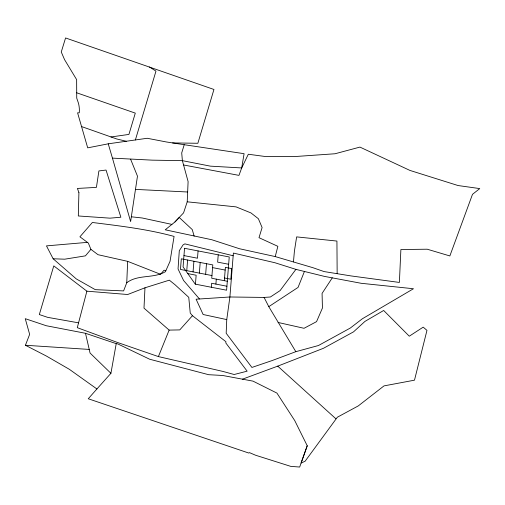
<?xml version="1.0" encoding="UTF-8"?>
<svg xmlns="http://www.w3.org/2000/svg" width="505" height="505" viewBox="0 0 505 505"><rect width="100%" height="100%" fill="white"/><g stroke="black" fill="none" stroke-linecap="round" stroke-linejoin="round"><path stroke-width="0.76" d="M126.755 282.731L127.664 261.35L98.014 254.697L90.906 249.337L88.324 243.038L79.923 236.801L92.371 222.478C119.754 225.918 147.416 229.131 174.073 236.416L170.052 261.306L165.4 271.709C153.671 278.773 138.035 274.152 126.755 282.731L123.605 290.918L95.249 289.649L76.28 278.905L53.145 258.775L46.46 245.884L87.409 242.362M226.751 319.596L226.177 333.256L251.907 367.444L272.018 360.602L295.829 351.676L318.466 345.515L350.306 328.042L362.369 318.762L413.469 288.74L361.214 283.299L324.406 276.386L295.905 269.367L275.004 262.764L233.386 253.062L229.901 296.984L226.751 319.596L203.13 314.508L196.098 299.206L229.901 296.984L264.083 297.426L270.377 297.003L280.073 290.621L295.905 269.367M172.596 142.921L197.859 143.275L213.95 89.467L65.574 37.957L61.263 52.002L64.589 59.697L76.64 79.62L76.728 98.121L78.515 103.367A38.86 31.278 23.6 0 1 79.323 112.104L79.253 112.817L77.581 112.817L87.7 147.845L108.24 143.818L112.451 158.128L152.169 160.148L182.387 160.659L210.383 166.145L241.693 167.95L248.321 154.24L264.405 156.398L294.396 156.588L335.023 153.76L359.939 147.094L409.946 170.425L458.041 185.537L479.75 188.592L472.491 194.343L449.854 255.947L427.224 249.211L400.888 249.539L399.386 282.434L351.044 275.926L324.04 271.564L312.974 267.713L275.225 256.578L239.547 248.757L211.885 239.761L165.23 229.8L174.964 221.935L183.574 212.87L187.216 201.817L188.106 181.579L182.387 160.659L181.712 152.933L184.23 144.708L244.092 153.684L241.693 167.95L238.972 175.38L183.751 165.009M144.973 287.8L143.994 308.132L169.137 330.1L179.761 329.904L192.462 315.701L190.246 313.075L188.763 297.331L175.027 284.732L169.333 280.161L144.973 287.8L127.677 294.516L86.892 291.177L53.782 265.882L39.321 314.558L47.672 317.355L78.565 322.84M186.762 270.661L187.607 260.031M193.061 271.886L193.901 261.255M195.435 284.17L196.148 275.225L187.803 273.603M198.074 250.922L197.493 258.219L183.965 255.593M199.355 273.104L200.201 262.474M205.655 274.329L206.494 263.698M211.33 287.25L211.645 283.267L226.915 286.228M215.906 284.094L216.298 279.132M218.223 254.829L217.642 262.127L228.658 264.267M224.327 280.692L225.388 267.366L231.681 268.584L230.842 279.214L224.542 277.99M293.468 261.868L294.402 251.269L296.631 236.889L336.93 241.062L337.157 273.609M130.618 159.233L137.474 176.157L130.618 221.581L112.451 158.128M110.917 373.309L116.219 343.646L85.496 333.287L46.277 325.731L25.25 318.68L29.65 334.367L25.42 345.262L46.271 355.981L69.33 369.294L96.916 388.97L110.917 373.309L90.067 353.045L85.496 333.287M275.225 256.578L277.87 246.339L259.002 237.685L262.108 227.553L258.383 218.728L250.985 212.94L236.075 206.88L187.216 201.817M86.892 291.177L77.29 327.669L116.939 342.276L158.4 356.587L223.027 371.453L234.175 374.508L247.141 371.169L225.811 342.958L225.937 341.721L192.462 315.701M135.391 139.954L155.976 71.117L149.467 66.995M116.219 343.646L117.596 343.836L149.663 359.232L208.666 374.704L222.636 375.474L253.018 381.136L276.929 393.092L294.75 420.602L307.236 445.77L299.68 467.043L290.747 466.367L255.612 455.245L249.445 452.619L248.801 453.054L88.249 398.761L96.916 388.97M307.236 445.77L301.075 463.06L305.089 461.248L337.353 417.218L358.291 405.9L384.002 385.889L414.485 380.177L426.971 330.371L423.196 327.145L409.284 336.197L383.674 310.474L364.932 321.426L353.519 331.867L323.484 348.273L277.737 366.138L242.482 379.173M304.37 271.608L298.045 287.421L268.793 306.655L295.829 351.676M158.4 356.587L169.137 330.1M332.303 277.813L322.076 293.399L322.442 308.025L316.566 321.628L304.042 328.294L278.078 322.461M90.906 249.337L85.433 255.852L64.684 259.191L53.145 258.775M174.964 221.935L179.218 217.466L192.254 229.586L194.147 236.113M110.967 136.975L128.927 134.418L135.296 113.12L76.564 92.743M108.24 143.818L147.207 138.275L166.461 141.981L184.23 144.708M131.332 216.79L142.227 217.99L171.902 224.409M135.397 189.388L187.652 192.001M25.42 345.262L89.265 349.435M126.275 141.255L116.705 138.963L81.551 126.559M212.58 267.618L225.173 270.061M211.948 275.547L180.468 269.443L181.308 258.812L212.794 264.923L211.734 278.249L227.313 281.266M233.171 255.764L184.868 243.871L183.075 244.893L179.3 250.695L178.05 268.969L183.58 280.496L199.481 298.985M165.823 270.762L164.119 270.162L160.527 274.284L127.664 261.35M277.737 366.138L335.888 418.778M264.083 297.426L268.793 306.655M78.913 192.563L78.319 215.97L109.983 218.16L120.865 217.226L106.05 170.052L98.898 170.936L96.417 187.387L77.416 188.441L78.913 192.563M184.54 248.296L183.069 266.905L195.239 284.132L226.6 290.217L229.238 256.969L184.54 248.296"/></g></svg>
